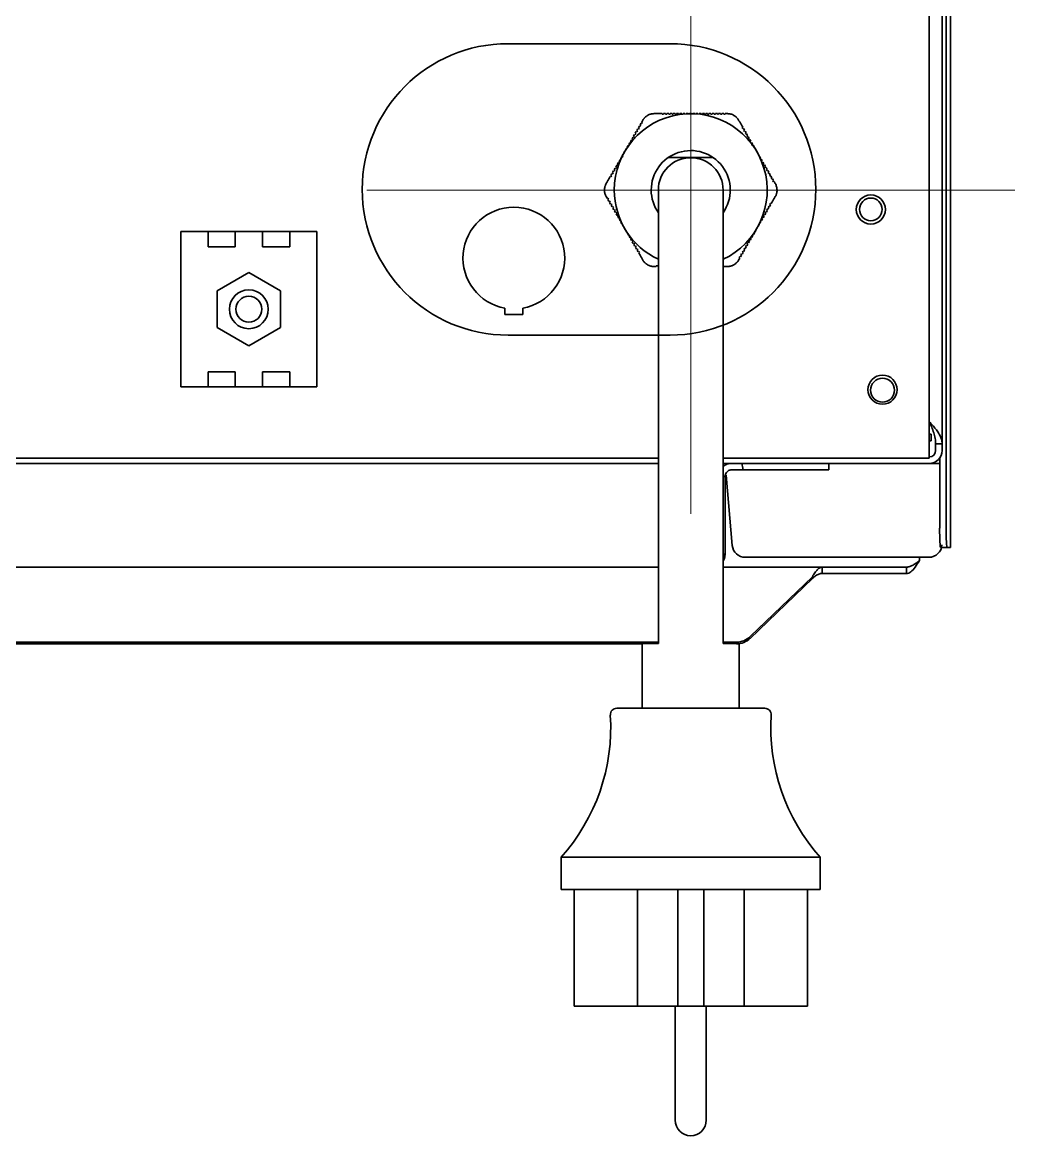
# Model space of a CAD drawing. Extents: x 5987 to 10491, y -672 to 3388.
# Drawn here: x 9091.1 to 9244.3, y 2324.7 to 2496.6 of the extents above; entities that cross this region are included whole.
import ezdxf

# ---------------------------------------------------------------- set-up
doc = ezdxf.new("R2010")
doc.units = 0
doc.header["$LTSCALE"] = 5
doc.layers.get('0').update_dxf_attribs({"linetype": 'CONTINUOUS', "lineweight": 0})
doc.layers.add('1', color=7, linetype='CONTINUOUS', true_color=0xffffff)

msp = doc.modelspace()

# ---------------------------------------------------------------- linework, layer by layer
at = {"color": 1}
for p, q in [((9194.27, 2520.73), (9194.27, 2420.73)), ((9144.27, 2470.73), (9244.27, 2470.73))]:
    msp.add_line(p, q, dxfattribs=at)
at = {"layer": '1', "color": 7, "linetype": 'Continuous', "lineweight": 35}
for p, q in [((9233.07, 2431.53), (9233.07, 3251.53)), ((9234.38, 2415.53), (9234.38, 2759.23)), ((9233.69, 2418.53), (9233.69, 2758.23)), ((9231.07, 2431.33), (9231.07, 2542.67)), ((9166.07, 2493.33), (9191.07, 2493.33)), ((9189.88, 2482.53), (9189.88, 2482.43)), ((9190.08, 2482.43), (9189.88, 2482.43)), ((9190.38, 2482.53), (9190.08, 2482.53)), ((9190.08, 2482.53), (9190.08, 2482.43)), ((9190.38, 2482.53), (9190.38, 2482.43)), ((9190.58, 2482.43), (9190.38, 2482.43)), ((9190.88, 2482.53), (9190.58, 2482.53)), ((9190.58, 2482.53), (9190.58, 2482.43)), ((9190.88, 2482.53), (9190.88, 2482.43)), ((9191.08, 2482.43), (9190.88, 2482.43)), ((9191.38, 2482.53), (9191.08, 2482.53)), ((9191.08, 2482.53), (9191.08, 2482.43)), ((9191.38, 2482.53), (9191.38, 2482.43)), ((9191.58, 2482.43), (9191.38, 2482.43)), ((9191.88, 2482.53), (9191.58, 2482.53)), ((9191.58, 2482.53), (9191.58, 2482.43)), ((9191.88, 2482.53), (9191.88, 2482.43)), ((9192.08, 2482.43), (9191.88, 2482.43)), ((9192.38, 2482.53), (9192.08, 2482.53)), ((9192.08, 2482.53), (9192.08, 2482.43)), ((9192.38, 2482.53), (9192.38, 2482.43)), ((9192.58, 2482.43), (9192.38, 2482.43)), ((9192.88, 2482.53), (9192.58, 2482.53)), ((9192.58, 2482.53), (9192.58, 2482.43)), ((9192.88, 2482.53), (9192.88, 2482.44)), ((9193.38, 2482.53), (9193.08, 2482.53)), ((9193.08, 2482.53), (9193.08, 2482.47)), ((9193.38, 2482.53), (9193.38, 2482.49)), ((9193.88, 2482.53), (9193.58, 2482.53)), ((9193.58, 2482.53), (9193.58, 2482.51)), ((9193.88, 2482.53), (9193.88, 2482.52)), ((9194.38, 2482.53), (9194.08, 2482.53)), ((9194.08, 2482.53), (9194.08, 2482.52)), ((9194.38, 2482.53), (9194.38, 2482.53)), ((9194.88, 2482.53), (9194.58, 2482.53)), ((9194.58, 2482.53), (9194.58, 2482.52)), ((9194.88, 2482.53), (9194.88, 2482.51)), ((9195.38, 2482.53), (9195.08, 2482.53)), ((9195.08, 2482.5), (9195.08, 2482.53)), ((9195.38, 2482.47), (9195.38, 2482.53)), ((9195.88, 2482.53), (9195.58, 2482.53)), ((9195.58, 2482.45), (9195.58, 2482.53)), ((9195.88, 2482.43), (9195.88, 2482.53)), ((9196.08, 2482.43), (9195.88, 2482.43)), ((9196.38, 2482.53), (9196.08, 2482.53)), ((9196.08, 2482.43), (9196.08, 2482.53)), ((9196.38, 2482.43), (9196.38, 2482.53)), ((9196.58, 2482.43), (9196.38, 2482.43)), ((9196.88, 2482.53), (9196.58, 2482.53)), ((9196.58, 2482.43), (9196.58, 2482.53)), ((9196.88, 2482.43), (9196.88, 2482.53)), ((9197.08, 2482.43), (9196.88, 2482.43)), ((9197.38, 2482.53), (9197.08, 2482.53)), ((9197.08, 2482.43), (9197.08, 2482.53)), ((9197.38, 2482.43), (9197.38, 2482.53)), ((9197.58, 2482.43), (9197.38, 2482.43)), ((9197.88, 2482.53), (9197.58, 2482.53)), ((9197.58, 2482.43), (9197.58, 2482.53)), ((9197.88, 2482.43), (9197.88, 2482.53)), ((9198.08, 2482.43), (9197.88, 2482.43)), ((9198.38, 2482.53), (9198.08, 2482.53)), ((9198.08, 2482.43), (9198.08, 2482.53)), ((9198.38, 2482.43), (9198.38, 2482.53)), ((9198.58, 2482.43), (9198.38, 2482.43)), ((9198.88, 2482.53), (9198.58, 2482.53)), ((9198.58, 2482.43), (9198.58, 2482.53)), ((9198.88, 2482.43), (9198.88, 2482.53)), ((9199.08, 2482.43), (9198.88, 2482.43)), ((9199.38, 2482.53), (9199.08, 2482.53)), ((9199.08, 2482.43), (9199.08, 2482.53)), ((9199.38, 2482.43), (9199.38, 2482.53)), ((9199.58, 2482.43), (9199.38, 2482.43)), ((9199.93, 2482.53), (9199.58, 2482.53)), ((9199.58, 2482.43), (9199.58, 2482.53)), ((9186.54, 2480.74), (9186.44, 2480.57)), ((9186.61, 2481.05), (9186.46, 2480.79)), ((9186.54, 2480.74), (9186.46, 2480.79)), ((9186.69, 2481), (9186.61, 2481.05)), ((9186.79, 2481.17), (9186.69, 2481)), ((9186.88, 2481.53), (9186.71, 2481.22)), ((9186.79, 2481.17), (9186.71, 2481.22)), ((9185.54, 2479.01), (9185.44, 2478.83)), ((9185.61, 2479.32), (9185.46, 2479.06)), ((9185.54, 2479.01), (9185.46, 2479.06)), ((9185.69, 2479.27), (9185.61, 2479.32)), ((9185.79, 2479.44), (9185.69, 2479.27)), ((9185.86, 2479.75), (9185.71, 2479.49)), ((9185.79, 2479.44), (9185.71, 2479.49)), ((9185.94, 2479.7), (9185.86, 2479.75)), ((9186.04, 2479.87), (9185.94, 2479.7)), ((9186.11, 2480.18), (9185.96, 2479.92)), ((9186.04, 2479.87), (9185.96, 2479.92)), ((9186.19, 2480.13), (9186.11, 2480.18)), ((9186.29, 2480.31), (9186.19, 2480.13)), ((9186.36, 2480.62), (9186.21, 2480.36)), ((9186.29, 2480.31), (9186.21, 2480.36)), ((9186.44, 2480.57), (9186.36, 2480.62)), ((9202.3, 2480.43), (9202.21, 2480.38)), ((9202.31, 2480.21), (9202.21, 2480.38)), ((9202.4, 2480.26), (9202.31, 2480.21)), ((9202.55, 2480), (9202.4, 2480.26)), ((9202.55, 2480), (9202.46, 2479.95)), ((9202.56, 2479.77), (9202.46, 2479.95)), ((9202.65, 2479.82), (9202.56, 2479.77)), ((9202.8, 2479.56), (9202.65, 2479.82)), ((9202.8, 2479.56), (9202.71, 2479.51)), ((9202.81, 2479.34), (9202.71, 2479.51)), ((9202.9, 2479.39), (9202.81, 2479.34)), ((9203.05, 2479.13), (9202.9, 2479.39)), ((9203.05, 2479.13), (9202.96, 2479.08)), ((9203.06, 2478.91), (9202.96, 2479.08)), ((9203.15, 2478.96), (9203.06, 2478.91)), ((9203.3, 2478.7), (9203.15, 2478.96)), ((9184.61, 2477.59), (9184.46, 2477.33)), ((9184.48, 2477.31), (9184.46, 2477.33)), ((9184.65, 2477.56), (9184.61, 2477.59)), ((9184.86, 2478.02), (9184.71, 2477.76)), ((9184.77, 2477.72), (9184.71, 2477.76)), ((9184.94, 2477.97), (9184.86, 2478.02)), ((9185.04, 2478.14), (9184.94, 2477.97)), ((9185.11, 2478.45), (9184.96, 2478.19)), ((9185.04, 2478.14), (9184.96, 2478.19)), ((9185.19, 2478.4), (9185.11, 2478.45)), ((9185.29, 2478.57), (9185.19, 2478.4)), ((9185.36, 2478.88), (9185.21, 2478.62)), ((9185.29, 2478.57), (9185.21, 2478.62)), ((9185.44, 2478.83), (9185.36, 2478.88)), ((9203.3, 2478.7), (9203.21, 2478.65)), ((9203.31, 2478.47), (9203.21, 2478.65)), ((9203.4, 2478.52), (9203.31, 2478.47)), ((9203.55, 2478.26), (9203.4, 2478.52)), ((9203.55, 2478.26), (9203.46, 2478.21)), ((9203.56, 2478.04), (9203.46, 2478.21)), ((9203.65, 2478.09), (9203.56, 2478.04)), ((9203.8, 2477.83), (9203.65, 2478.09)), ((9203.8, 2477.83), (9203.71, 2477.78)), ((9203.81, 2477.61), (9203.71, 2477.78)), ((9203.9, 2477.66), (9203.84, 2477.63)), ((9204.05, 2477.4), (9203.9, 2477.66)), ((9204.05, 2477.4), (9204.02, 2477.38)), ((9204.15, 2477.23), (9204.13, 2477.22)), ((9204.3, 2476.97), (9204.15, 2477.23)), ((9183.61, 2475.85), (9183.46, 2475.59)), ((9183.46, 2475.59), (9183.51, 2475.56)), ((9183.61, 2475.85), (9183.69, 2475.8)), ((9183.79, 2475.98), (9183.69, 2475.8)), ((9183.86, 2476.29), (9183.71, 2476.03)), ((9183.71, 2476.03), (9183.79, 2475.98)), ((9183.86, 2476.29), (9183.86, 2476.28)), ((9184.11, 2476.72), (9183.96, 2476.46)), ((9183.96, 2476.46), (9183.96, 2476.46)), ((9184.11, 2476.72), (9184.11, 2476.72)), ((9184.36, 2477.15), (9184.21, 2476.89)), ((9184.21, 2476.89), (9184.21, 2476.89)), ((9184.37, 2477.14), (9184.36, 2477.15)), ((9197.69, 2475.78), (9190.85, 2475.78)), ((9204.3, 2476.97), (9204.29, 2476.96)), ((9204.4, 2476.79), (9204.39, 2476.79)), ((9204.55, 2476.53), (9204.4, 2476.79)), ((9204.55, 2476.53), (9204.55, 2476.53)), ((9204.8, 2476.1), (9204.65, 2476.36)), ((9204.78, 2476.09), (9204.8, 2476.1)), ((9204.87, 2475.91), (9204.9, 2475.93)), ((9205.05, 2475.67), (9204.9, 2475.93)), ((9205, 2475.64), (9205.05, 2475.67)), ((9182.54, 2473.81), (9182.44, 2473.64)), ((9182.61, 2474.12), (9182.46, 2473.86)), ((9182.46, 2473.86), (9182.54, 2473.81)), ((9182.61, 2474.12), (9182.69, 2474.07)), ((9182.79, 2474.24), (9182.69, 2474.07)), ((9182.86, 2474.55), (9182.71, 2474.29)), ((9182.71, 2474.29), (9182.79, 2474.24)), ((9182.86, 2474.55), (9182.94, 2474.5)), ((9183.04, 2474.68), (9182.94, 2474.5)), ((9183.11, 2474.99), (9182.96, 2474.73)), ((9182.96, 2474.73), (9183.04, 2474.68)), ((9183.11, 2474.99), (9183.19, 2474.94)), ((9183.29, 2475.11), (9183.19, 2474.94)), ((9183.36, 2475.42), (9183.21, 2475.16)), ((9183.21, 2475.16), (9183.29, 2475.11)), ((9183.36, 2475.42), (9183.43, 2475.38)), ((9205.08, 2475.46), (9205.15, 2475.49)), ((9205.3, 2475.23), (9205.15, 2475.49)), ((9205.21, 2475.18), (9205.3, 2475.23)), ((9205.31, 2475.01), (9205.21, 2475.18)), ((9205.31, 2475.01), (9205.4, 2475.06)), ((9205.55, 2474.8), (9205.4, 2475.06)), ((9205.46, 2474.75), (9205.55, 2474.8)), ((9205.56, 2474.58), (9205.46, 2474.75)), ((9205.56, 2474.58), (9205.65, 2474.63)), ((9205.8, 2474.37), (9205.65, 2474.63)), ((9205.71, 2474.32), (9205.8, 2474.37)), ((9205.81, 2474.14), (9205.71, 2474.32)), ((9205.81, 2474.14), (9205.9, 2474.19)), ((9206.05, 2473.93), (9205.9, 2474.19)), ((9205.96, 2473.88), (9206.05, 2473.93)), ((9206.06, 2473.71), (9205.96, 2473.88)), ((9181.86, 2472.82), (9181.94, 2472.77)), ((9182.04, 2472.95), (9181.94, 2472.77)), ((9182.11, 2473.26), (9181.96, 2473)), ((9181.96, 2473), (9182.04, 2472.95)), ((9182.11, 2473.26), (9182.19, 2473.21)), ((9182.29, 2473.38), (9182.19, 2473.21)), ((9182.36, 2473.69), (9182.21, 2473.43)), ((9182.21, 2473.43), (9182.29, 2473.38)), ((9182.36, 2473.69), (9182.44, 2473.64)), ((9206.06, 2473.71), (9206.15, 2473.76)), ((9206.3, 2473.5), (9206.15, 2473.76)), ((9206.21, 2473.45), (9206.3, 2473.5)), ((9206.31, 2473.28), (9206.21, 2473.45)), ((9206.31, 2473.28), (9206.4, 2473.33)), ((9206.55, 2473.07), (9206.4, 2473.33)), ((9206.46, 2473.02), (9206.55, 2473.07)), ((9206.56, 2472.85), (9206.46, 2473.02)), ((9206.56, 2472.85), (9206.65, 2472.9)), ((9206.8, 2472.64), (9206.65, 2472.9)), ((9206.71, 2472.59), (9206.8, 2472.64)), ((9206.81, 2472.41), (9206.71, 2472.59)), ((9206.81, 2472.41), (9206.9, 2472.46)), ((9207.05, 2472.2), (9206.9, 2472.46)), ((9206.96, 2472.15), (9207.05, 2472.2)), ((9207.06, 2471.98), (9206.96, 2472.15)), ((9189.27, 2470.73), (9189.27, 2420.73)), ((9199.27, 2420.73), (9199.27, 2470.73)), ((9207.06, 2471.98), (9207.15, 2472.03)), ((9207.32, 2471.73), (9207.15, 2472.03)), ((9181.22, 2469.73), (9181.4, 2469.42)), ((9181.49, 2469.47), (9181.4, 2469.42)), ((9181.49, 2469.47), (9181.59, 2469.3)), ((9181.59, 2469.3), (9181.5, 2469.25)), ((9181.5, 2469.25), (9181.65, 2468.99)), ((9181.74, 2469.04), (9181.65, 2468.99)), ((9181.74, 2469.04), (9181.84, 2468.87)), ((9181.84, 2468.87), (9181.75, 2468.82)), ((9181.75, 2468.82), (9181.9, 2468.56)), ((9206.5, 2468.51), (9206.6, 2468.68)), ((9206.69, 2468.63), (9206.6, 2468.68)), ((9181.99, 2468.61), (9181.9, 2468.56)), ((9181.99, 2468.61), (9182.09, 2468.43)), ((9182.09, 2468.43), (9182, 2468.38)), ((9182, 2468.38), (9182.15, 2468.12)), ((9182.24, 2468.17), (9182.15, 2468.12)), ((9182.24, 2468.17), (9182.34, 2468)), ((9182.34, 2468), (9182.25, 2467.95)), ((9182.25, 2467.95), (9182.4, 2467.69)), ((9182.49, 2467.74), (9182.4, 2467.69)), ((9182.49, 2467.74), (9182.59, 2467.57)), ((9182.59, 2467.57), (9182.5, 2467.52)), ((9182.5, 2467.52), (9182.65, 2467.26)), ((9182.74, 2467.31), (9182.65, 2467.26)), ((9182.74, 2467.31), (9182.84, 2467.13)), ((9182.84, 2467.13), (9182.75, 2467.08)), ((9182.75, 2467.08), (9182.9, 2466.82)), ((9205.5, 2466.77), (9205.6, 2466.95)), ((9205.69, 2466.9), (9205.6, 2466.95)), ((9205.69, 2466.9), (9205.84, 2467.16)), ((9205.75, 2467.21), (9205.85, 2467.38)), ((9205.84, 2467.16), (9205.75, 2467.21)), ((9205.94, 2467.33), (9205.85, 2467.38)), ((9205.94, 2467.33), (9206.09, 2467.59)), ((9206, 2467.64), (9206.1, 2467.81)), ((9206.09, 2467.59), (9206, 2467.64)), ((9206.19, 2467.76), (9206.1, 2467.81)), ((9206.19, 2467.76), (9206.34, 2468.02)), ((9206.25, 2468.07), (9206.35, 2468.25)), ((9206.34, 2468.02), (9206.25, 2468.07)), ((9206.44, 2468.2), (9206.35, 2468.25)), ((9206.44, 2468.2), (9206.59, 2468.46)), ((9206.59, 2468.46), (9206.5, 2468.51)), ((9182.99, 2466.87), (9182.9, 2466.82)), ((9182.99, 2466.87), (9183.09, 2466.7)), ((9183.09, 2466.7), (9183, 2466.65)), ((9183, 2466.65), (9183.15, 2466.39)), ((9183.24, 2466.44), (9183.15, 2466.39)), ((9183.24, 2466.44), (9183.34, 2466.27)), ((9183.34, 2466.27), (9183.25, 2466.22)), ((9183.25, 2466.22), (9183.4, 2465.96)), ((9183.46, 2466), (9183.4, 2465.96)), ((9183.54, 2465.81), (9183.5, 2465.79)), ((9183.5, 2465.79), (9183.65, 2465.53)), ((9183.67, 2465.54), (9183.65, 2465.53)), ((9183.76, 2465.36), (9183.75, 2465.35)), ((9183.75, 2465.35), (9183.9, 2465.09)), ((9204.69, 2465.17), (9204.84, 2465.43)), ((9204.84, 2465.43), (9204.82, 2465.44)), ((9204.94, 2465.6), (9204.91, 2465.62)), ((9204.94, 2465.6), (9205.09, 2465.86)), ((9205.09, 2465.86), (9205.04, 2465.89)), ((9205.19, 2466.03), (9205.12, 2466.07)), ((9205.19, 2466.03), (9205.34, 2466.29)), ((9205.25, 2466.34), (9205.35, 2466.51)), ((9205.34, 2466.29), (9205.25, 2466.34)), ((9205.44, 2466.46), (9205.35, 2466.51)), ((9205.44, 2466.46), (9205.59, 2466.72)), ((9205.59, 2466.72), (9205.5, 2466.77)), ((9115.57, 2458.83), (9115.57, 2464.33)), ((9115.57, 2464.33), (9119.77, 2464.33)), ((9119.77, 2464.33), (9123.97, 2464.33)), ((9119.77, 2464.33), (9119.77, 2461.99)), ((9123.97, 2464.33), (9128.17, 2464.33)), ((9123.97, 2461.99), (9123.97, 2464.33)), ((9128.17, 2464.33), (9132.37, 2464.33)), ((9128.17, 2464.33), (9128.17, 2461.99)), ((9132.37, 2461.99), (9132.37, 2464.33)), ((9132.37, 2464.33), (9136.57, 2464.33)), ((9136.57, 2464.33), (9136.57, 2458.83)), ((9183.9, 2465.09), (9183.9, 2465.09)), ((9184, 2464.92), (9184, 2464.92)), ((9184, 2464.92), (9184.15, 2464.66)), ((9184.15, 2464.66), (9184.15, 2464.66)), ((9184.25, 2464.49), (9184.26, 2464.49)), ((9184.25, 2464.49), (9184.4, 2464.23)), ((9184.4, 2464.23), (9184.42, 2464.24)), ((9184.5, 2464.05), (9184.53, 2464.07)), ((9184.5, 2464.05), (9184.65, 2463.79)), ((9184.65, 2463.79), (9184.7, 2463.82)), ((9184.75, 2463.62), (9184.82, 2463.66)), ((9184.75, 2463.62), (9184.9, 2463.36)), ((9203.5, 2463.31), (9203.6, 2463.48)), ((9203.6, 2463.48), (9203.69, 2463.43)), ((9203.69, 2463.43), (9203.84, 2463.69)), ((9203.77, 2463.73), (9203.84, 2463.69)), ((9203.89, 2463.89), (9203.94, 2463.87)), ((9203.94, 2463.87), (9204.09, 2464.13)), ((9204.06, 2464.14), (9204.09, 2464.13)), ((9204.1, 2464.35), (9204.19, 2464.3)), ((9204.19, 2464.3), (9204.34, 2464.56)), ((9204.34, 2464.56), (9204.33, 2464.56)), ((9204.44, 2464.73), (9204.59, 2464.99)), ((9204.44, 2464.73), (9204.44, 2464.73)), ((9204.59, 2464.99), (9204.59, 2464.99)), ((9204.69, 2465.17), (9204.68, 2465.17)), ((9119.77, 2461.99), (9123.97, 2461.99)), ((9128.17, 2461.99), (9132.37, 2461.99)), ((9184.9, 2463.36), (9184.99, 2463.41)), ((9184.99, 2463.41), (9185.09, 2463.24)), ((9185, 2463.19), (9185.09, 2463.24)), ((9185, 2463.19), (9185.15, 2462.93)), ((9185.15, 2462.93), (9185.24, 2462.98)), ((9185.24, 2462.98), (9185.34, 2462.8)), ((9185.25, 2462.75), (9185.34, 2462.8)), ((9185.25, 2462.75), (9185.4, 2462.49)), ((9185.4, 2462.49), (9185.49, 2462.54)), ((9185.49, 2462.54), (9185.59, 2462.37)), ((9185.5, 2462.32), (9185.59, 2462.37)), ((9185.5, 2462.32), (9185.65, 2462.06)), ((9185.65, 2462.06), (9185.74, 2462.11)), ((9185.74, 2462.11), (9185.84, 2461.94)), ((9185.75, 2461.89), (9185.84, 2461.94)), ((9185.75, 2461.89), (9185.9, 2461.63)), ((9202.5, 2461.58), (9202.6, 2461.75)), ((9202.6, 2461.75), (9202.69, 2461.7)), ((9202.69, 2461.7), (9202.84, 2461.96)), ((9202.75, 2462.01), (9202.85, 2462.18)), ((9202.75, 2462.01), (9202.84, 2461.96)), ((9202.85, 2462.18), (9202.94, 2462.13)), ((9202.94, 2462.13), (9203.09, 2462.39)), ((9203, 2462.44), (9203.1, 2462.62)), ((9203, 2462.44), (9203.09, 2462.39)), ((9203.1, 2462.62), (9203.19, 2462.57)), ((9203.19, 2462.57), (9203.34, 2462.83)), ((9203.25, 2462.88), (9203.35, 2463.05)), ((9203.25, 2462.88), (9203.34, 2462.83)), ((9203.35, 2463.05), (9203.44, 2463)), ((9203.44, 2463), (9203.59, 2463.26)), ((9203.5, 2463.31), (9203.59, 2463.26)), ((9185.9, 2461.63), (9185.99, 2461.68)), ((9185.99, 2461.68), (9186.09, 2461.51)), ((9186, 2461.46), (9186.09, 2461.51)), ((9186, 2461.46), (9186.15, 2461.2)), ((9186.15, 2461.2), (9186.24, 2461.25)), ((9186.24, 2461.25), (9186.34, 2461.07)), ((9186.25, 2461.02), (9186.34, 2461.07)), ((9201.66, 2459.93), (9201.84, 2460.23)), ((9201.75, 2460.28), (9201.85, 2460.45)), ((9201.75, 2460.28), (9201.84, 2460.23)), ((9201.85, 2460.45), (9201.94, 2460.4)), ((9201.94, 2460.4), (9202.09, 2460.66)), ((9202, 2460.71), (9202.1, 2460.89)), ((9202, 2460.71), (9202.09, 2460.66)), ((9202.1, 2460.89), (9202.19, 2460.84)), ((9202.19, 2460.84), (9202.34, 2461.1)), ((9202.25, 2461.15), (9202.35, 2461.32)), ((9202.25, 2461.15), (9202.34, 2461.1)), ((9202.35, 2461.32), (9202.44, 2461.27)), ((9202.44, 2461.27), (9202.59, 2461.53)), ((9202.5, 2461.58), (9202.59, 2461.53)), ((9115.57, 2445.83), (9115.57, 2458.83)), ((9136.57, 2458.83), (9136.57, 2445.83)), ((9188.61, 2458.93), (9188.96, 2458.93)), ((9188.96, 2459.03), (9188.96, 2458.93)), ((9188.96, 2459.03), (9189.16, 2459.03)), ((9189.16, 2459.03), (9189.16, 2458.93)), ((9126.07, 2457.98), (9121.18, 2455.15)), ((9130.97, 2455.15), (9126.07, 2457.98)), ((9121.18, 2455.15), (9121.18, 2449.5)), ((9130.97, 2449.5), (9130.97, 2455.15)), ((9165.6, 2452.5), (9165.6, 2451.5)), ((9165.6, 2451.5), (9168.35, 2451.5)), ((9168.35, 2451.5), (9168.35, 2452.5)), ((9121.18, 2449.5), (9126.07, 2446.68)), ((9126.07, 2446.68), (9130.97, 2449.5)), ((9191.07, 2448.33), (9166.07, 2448.33)), ((9115.57, 2440.33), (9115.57, 2445.83)), ((9136.57, 2445.83), (9136.57, 2440.33)), ((9119.77, 2442.66), (9119.77, 2440.33)), ((9123.97, 2442.66), (9119.77, 2442.66)), ((9123.97, 2440.33), (9123.97, 2442.66)), ((9128.17, 2442.66), (9128.17, 2440.33)), ((9132.37, 2442.66), (9128.17, 2442.66)), ((9132.37, 2440.33), (9132.37, 2442.66)), ((9119.77, 2440.33), (9115.57, 2440.33)), ((9119.77, 2440.33), (9123.97, 2440.33)), ((9128.17, 2440.33), (9123.97, 2440.33)), ((9128.17, 2440.33), (9132.37, 2440.33)), ((9136.57, 2440.33), (9132.37, 2440.33)), ((9231.07, 2433.03), (9231.37, 2433.03)), ((9231.37, 2433.03), (9231.37, 2432.03)), ((9231.37, 2432.03), (9231.07, 2432.03)), ((9231.07, 2429.33), (9231.07, 2431.33)), ((9233.07, 2431.53), (9232.07, 2431.53)), ((9232.07, 2430.53), (9232.07, 2431.53)), ((9233.07, 2430.53), (9233.07, 2431.53)), ((8661.47, 2429.33), (9189.27, 2429.33)), ((9199.27, 2429.33), (9231.07, 2429.33)), ((9232.69, 2418.53), (9232.69, 2429.35)), ((9189.27, 2428.53), (8661.47, 2428.53)), ((9199.27, 2428.53), (9231.07, 2428.53)), ((9202.39, 2427.53), (9213.57, 2427.53)), ((9215.57, 2427.53), (9213.57, 2427.53)), ((9215.57, 2428.53), (9215.57, 2427.53)), ((9231.09, 2428.53), (9232.58, 2428.53)), ((9199.27, 2426.53), (9199.57, 2426.53)), ((9199.57, 2426.53), (9199.57, 2414.53)), ((9199.73, 2426.72), (9200.68, 2415.85)), ((9189.27, 2420.73), (9189.27, 2400.73)), ((9199.27, 2400.73), (9199.27, 2420.73)), ((9232.84, 2415.53), (9233.84, 2415.53)), ((9234.37, 2415.53), (9233.84, 2415.53)), ((9234.37, 2415.53), (9234.38, 2415.53)), ((9199.57, 2414.53), (9199.27, 2414.53)), ((9225.56, 2414.03), (9202.67, 2414.03)), ((9230.55, 2414.03), (9225.56, 2414.03)), ((9229.57, 2413.53), (9229.57, 2414.03)), ((9231, 2414.03), (9230.55, 2414.03)), ((9189.27, 2412.53), (8663.52, 2412.53)), ((9214.57, 2412.53), (9199.27, 2412.53)), ((9227.57, 2412.53), (9214.57, 2412.53)), ((9214.57, 2412.53), (9214.57, 2411.53)), ((9227.57, 2411.53), (9227.57, 2412.53)), ((9203.45, 2401.78), (9213.04, 2411.04)), ((9203.45, 2401.52), (9213.04, 2410.78)), ((9213.04, 2411.04), (9213.04, 2410.78)), ((9227.57, 2411.53), (9214.57, 2411.53)), ((8872.12, 2400.93), (9189.27, 2400.93)), ((8872.12, 2400.68), (9186.77, 2400.68)), ((9186.77, 2400.73), (9187.77, 2400.73)), ((9186.77, 2390.73), (9186.77, 2400.73)), ((9187.77, 2400.73), (9189.27, 2400.73)), ((9199.27, 2400.93), (9201.33, 2400.93)), ((9199.27, 2400.73), (9200.77, 2400.73)), ((9200.77, 2400.73), (9201.77, 2400.73)), ((9201.77, 2390.73), (9201.77, 2400.73)), ((9194.27, 2390.73), (9182.86, 2390.73)), ((9205.69, 2390.73), (9194.27, 2390.73)), ((9174.27, 2367.73), (9174.27, 2362.73)), ((9194.27, 2367.73), (9174.27, 2367.73)), ((9214.27, 2367.73), (9194.27, 2367.73)), ((9214.27, 2362.73), (9214.27, 2367.73)), ((9194.27, 2362.73), (9174.27, 2362.73)), ((9176.27, 2362.73), (9176.27, 2344.73)), ((9186.03, 2362.73), (9186.03, 2344.73)), ((9192.27, 2344.73), (9192.27, 2362.73)), ((9214.27, 2362.73), (9194.27, 2362.73)), ((9196.27, 2344.73), (9196.27, 2362.73)), ((9202.52, 2362.73), (9202.52, 2344.73)), ((9212.27, 2344.73), (9212.27, 2362.73)), ((9186.03, 2344.73), (9176.27, 2344.73)), ((9186.03, 2344.73), (9192.27, 2344.73)), ((9191.87, 2344.73), (9191.87, 2327.13)), ((9192.27, 2344.73), (9196.27, 2344.73)), ((9196.27, 2344.73), (9202.52, 2344.73)), ((9196.67, 2327.13), (9196.67, 2344.73)), ((9202.52, 2344.73), (9212.27, 2344.73))]:
    msp.add_line(p, q, dxfattribs=at)
for centre, radius in [((9222.07, 2467.73), 2.25), ((9222.07, 2467.75), 1.75), ((9126.07, 2452.33), 3), ((9126.07, 2452.33), 2), ((9223.87, 2439.91), 2.25), ((9223.87, 2439.83), 1.85)]:
    msp.add_circle(centre, radius, dxfattribs=at)
for centre, radius, start, end in [((9166.07, 2470.83), 22.5, 90, 270), ((9191.07, 2470.83), 22.5, 270, 90), ((9194.27, 2470.73), 11.8, 295.0707, 180), ((9194.27, 2470.73), 6.1, 325.0574, 180), ((9194.27, 2470.73), 5, 360, 179.9999), ((9194.27, 2470.73), 11.8, 180, 244.935), ((9194.27, 2470.73), 6.1, 180, 214.9482), ((9166.97, 2460.23), 7.85, 280.0879, 259.9121), ((9231.07, 2430.53), 2, 270, 0), ((9231.07, 2430.53), 1, 270, 0), ((9232.17, 2434.62), 30.62, 191.478, 193.3944), ((9202.67, 2416.03), 2, 185, 270), ((9151.92, 2387.74), 30, 318.1612, 3.6785), ((9182.86, 2389.73), 1, 90, 183.6785), ((9205.69, 2389.73), 1, 356.3215, 90), ((9236.62, 2387.74), 30, 176.3215, 221.8388), ((9194.27, 2327.13), 2.4, 180, 0)]:
    msp.add_arc(centre, radius, start, end, dxfattribs=at)
for centre, major_axis, ratio, start_param, end_param in [((9232.84, 2418.53), (0, -3), 0.052336, 4.712389, 6.283185), ((9233.84, 2418.53), (0, 3), 0.052336, 1.570796, 3.141593), ((9231, 2416.03), (2.05, 0), 0.974464, 4.712389, 6.248279), ((9201.33, 2403.83), (-3, 0), 0.965926, 1.570796, 2.356194), ((9201.33, 2403.57), (3, 0), 0.965926, 4.712389, 5.497787)]:
    msp.add_ellipse(centre, major_axis=major_axis, ratio=ratio, start_param=start_param, end_param=end_param, dxfattribs=at)
for points, knots in [([(9188.61, 2482.53), (9188.53, 2482.53), (9188.45, 2482.52), (9188.28, 2482.5), (9188.19, 2482.48), (9188.09, 2482.46), (9188.07, 2482.45), (9188.02, 2482.44), (9187.96, 2482.42), (9187.9, 2482.39), (9187.77, 2482.34), (9187.69, 2482.3), (9187.6, 2482.25), (9187.58, 2482.24), (9187.54, 2482.21), (9187.48, 2482.18), (9187.43, 2482.14), (9187.32, 2482.05), (9187.26, 2482), (9187.18, 2481.92), (9187.16, 2481.9), (9187.13, 2481.87), (9187.09, 2481.82), (9187.05, 2481.77), (9186.97, 2481.67), (9186.92, 2481.6), (9186.88, 2481.53)], [0, 0, 0, 0, 0.125, 0.125, 0.25, 0.25, 0.28125, 0.28125, 0.3125, 0.375, 0.375, 0.5, 0.5, 0.53125, 0.53125, 0.5625, 0.625, 0.625, 0.75, 0.75, 0.78125, 0.78125, 0.8125, 0.875, 0.875, 1, 1, 1, 1]), ([(9201.66, 2481.53), (9201.62, 2481.6), (9201.57, 2481.67), (9201.47, 2481.8), (9201.42, 2481.87), (9201.34, 2481.95), (9201.32, 2481.96), (9201.29, 2481.99), (9201.24, 2482.04), (9201.19, 2482.08), (9201.08, 2482.16), (9201.01, 2482.21), (9200.91, 2482.27), (9200.89, 2482.28), (9200.85, 2482.3), (9200.79, 2482.33), (9200.73, 2482.36), (9200.61, 2482.41), (9200.52, 2482.44), (9200.42, 2482.47), (9200.4, 2482.47), (9200.35, 2482.48), (9200.29, 2482.49), (9200.22, 2482.5), (9200.1, 2482.52), (9200.01, 2482.53), (9199.93, 2482.53)], [0, 0, 0, 0, 0.125, 0.125, 0.25, 0.25, 0.28125, 0.28125, 0.3125, 0.375, 0.375, 0.5, 0.5, 0.53125, 0.53125, 0.5625, 0.625, 0.625, 0.75, 0.75, 0.78125, 0.78125, 0.8125, 0.875, 0.875, 1, 1, 1, 1]), ([(9181.22, 2469.73), (9181.18, 2469.8), (9181.15, 2469.87), (9181.08, 2470.03), (9181.05, 2470.11), (9181.02, 2470.22), (9181.02, 2470.24), (9181.01, 2470.28), (9180.99, 2470.35), (9180.98, 2470.41), (9180.96, 2470.55), (9180.96, 2470.64), (9180.96, 2470.82), (9180.96, 2470.91), (9180.99, 2471.08), (9181, 2471.17), (9181.03, 2471.28), (9181.04, 2471.3), (9181.05, 2471.34), (9181.07, 2471.4), (9181.1, 2471.46), (9181.15, 2471.58), (9181.18, 2471.65), (9181.22, 2471.73)], [0, 0, 0, 0, 0.125, 0.125, 0.25, 0.25, 0.28125, 0.28125, 0.3125, 0.375, 0.375, 0.5, 0.5, 0.625, 0.625, 0.75, 0.75, 0.78125, 0.78125, 0.8125, 0.875, 0.875, 1, 1, 1, 1]), ([(9207.32, 2471.73), (9207.36, 2471.65), (9207.4, 2471.58), (9207.47, 2471.42), (9207.49, 2471.34), (9207.52, 2471.23), (9207.53, 2471.21), (9207.54, 2471.17), (9207.55, 2471.1), (9207.56, 2471.04), (9207.58, 2470.91), (9207.59, 2470.82), (9207.59, 2470.64), (9207.58, 2470.55), (9207.56, 2470.37), (9207.54, 2470.28), (9207.51, 2470.18), (9207.51, 2470.16), (9207.49, 2470.11), (9207.47, 2470.05), (9207.45, 2469.99), (9207.4, 2469.87), (9207.36, 2469.8), (9207.32, 2469.73)], [0, 0, 0, 0, 0.125, 0.125, 0.25, 0.25, 0.28125, 0.28125, 0.3125, 0.375, 0.375, 0.5, 0.5, 0.625, 0.625, 0.75, 0.75, 0.78125, 0.78125, 0.8125, 0.875, 0.875, 1, 1, 1, 1]), ([(9186.88, 2459.93), (9186.92, 2459.85), (9186.97, 2459.78), (9187.07, 2459.65), (9187.13, 2459.58), (9187.21, 2459.5), (9187.22, 2459.49), (9187.26, 2459.46), (9187.3, 2459.41), (9187.36, 2459.37), (9187.46, 2459.29), (9187.54, 2459.24), (9187.63, 2459.18), (9187.65, 2459.17), (9187.69, 2459.15), (9187.75, 2459.12), (9187.81, 2459.09), (9187.94, 2459.04), (9188.02, 2459.01), (9188.13, 2458.99), (9188.15, 2458.98), (9188.19, 2458.97), (9188.26, 2458.96), (9188.32, 2458.95), (9188.45, 2458.93), (9188.53, 2458.93), (9188.61, 2458.93)], [0, 0, 0, 0, 0.125, 0.125, 0.25, 0.25, 0.28125, 0.28125, 0.3125, 0.375, 0.375, 0.5, 0.5, 0.53125, 0.53125, 0.5625, 0.625, 0.625, 0.75, 0.75, 0.78125, 0.78125, 0.8125, 0.875, 0.875, 1, 1, 1, 1]), ([(9199.27, 2458.93), (9199.35, 2458.93), (9199.57, 2458.93), (9199.79, 2458.93), (9199.93, 2458.93)], [0, 0, 0, 0, 0.349241, 1, 1, 1, 1]), ([(9199.93, 2458.93), (9200.01, 2458.93), (9200.1, 2458.93), (9200.27, 2458.95), (9200.35, 2458.97), (9200.46, 2459), (9200.48, 2459), (9200.52, 2459.02), (9200.59, 2459.04), (9200.65, 2459.06), (9200.77, 2459.11), (9200.85, 2459.15), (9200.95, 2459.2), (9200.97, 2459.22), (9201.01, 2459.24), (9201.06, 2459.28), (9201.12, 2459.32), (9201.22, 2459.4), (9201.29, 2459.46), (9201.37, 2459.54), (9201.38, 2459.55), (9201.41, 2459.58), (9201.46, 2459.63), (9201.5, 2459.68), (9201.57, 2459.78), (9201.62, 2459.85), (9201.66, 2459.93)], [0, 0, 0, 0, 0.125, 0.125, 0.25, 0.25, 0.28125, 0.28125, 0.3125, 0.375, 0.375, 0.5, 0.5, 0.53125, 0.53125, 0.5625, 0.625, 0.625, 0.75, 0.75, 0.78125, 0.78125, 0.8125, 0.875, 0.875, 1, 1, 1, 1]), ([(9199.27, 2428.05), (9199.36, 2428.12), (9199.45, 2428.19), (9199.65, 2428.31), (9199.76, 2428.36), (9199.97, 2428.44), (9200.08, 2428.47), (9200.2, 2428.49)], [0.6251783, 0.6251783, 0.6251783, 0.6251783, 0.75, 0.75, 0.875, 0.875, 1, 1, 1, 1]), ([(9199.57, 2426.53), (9199.57, 2426.63), (9199.61, 2426.84), (9199.75, 2427.12), (9199.98, 2427.35), (9200.19, 2427.46), (9200.32, 2427.5), (9200.35, 2427.5)], [0, 0, 0, 0, 0.232572, 0.465144, 0.697716, 0.930287, 1, 1, 1, 1]), ([(9200.57, 2427.53), (9200.54, 2427.53), (9200.52, 2427.52), (9200.47, 2427.52), (9200.45, 2427.52), (9200.41, 2427.51), (9200.4, 2427.51), (9200.37, 2427.51), (9200.36, 2427.5), (9200.35, 2427.5)], [0, 0, 0, 0, 0.25, 0.25, 0.5, 0.5, 0.75, 0.75, 1, 1, 1, 1]), ([(9202.39, 2427.53), (9202.29, 2427.53), (9202.2, 2427.53), (9202.02, 2427.53), (9201.93, 2427.53), (9201.8, 2427.53), (9201.75, 2427.53), (9201.69, 2427.53), (9201.67, 2427.53), (9201.62, 2427.53), (9201.6, 2427.53), (9201.49, 2427.53), (9201.41, 2427.53), (9201.25, 2427.53), (9201.18, 2427.53), (9201.09, 2427.53), (9201.07, 2427.53), (9201.03, 2427.53), (9200.98, 2427.53), (9200.93, 2427.53), (9200.84, 2427.53), (9200.78, 2427.53), (9200.69, 2427.53), (9200.67, 2427.53), (9200.63, 2427.53), (9200.62, 2427.53), (9200.6, 2427.53), (9200.58, 2427.53), (9200.57, 2427.53)], [0, 0, 0, 0, 0.125, 0.125, 0.25, 0.25, 0.3125, 0.3125, 0.34375, 0.34375, 0.375, 0.375, 0.5, 0.5, 0.625, 0.625, 0.65625, 0.65625, 0.6875, 0.75, 0.75, 0.875, 0.875, 0.9375, 0.9375, 0.96875, 0.96875, 1, 1, 1, 1]), ([(9199.27, 2413.47), (9199.31, 2413.53), (9199.38, 2413.66), (9199.46, 2413.86), (9199.53, 2414.08), (9199.56, 2414.3), (9199.57, 2414.45), (9199.57, 2414.53)], [0.6468515, 0.6468515, 0.6468515, 0.6468515, 0.7142857, 0.7857143, 0.8571429, 0.9285714, 1, 1, 1, 1]), ([(9213.04, 2411.04), (9213.1, 2411.15), (9213.17, 2411.25), (9213.29, 2411.45), (9213.36, 2411.55), (9213.49, 2411.73), (9213.55, 2411.81), (9213.68, 2411.97), (9213.74, 2412.05), (9213.87, 2412.18), (9213.93, 2412.24), (9214.06, 2412.34), (9214.13, 2412.38), (9214.25, 2412.46), (9214.32, 2412.48), (9214.44, 2412.52), (9214.51, 2412.53), (9214.57, 2412.53)], [0, 0, 0, 0, 0.125, 0.125, 0.25, 0.25, 0.375, 0.375, 0.5, 0.5, 0.625, 0.625, 0.75, 0.75, 0.875, 0.875, 1, 1, 1, 1]), ([(9227.57, 2412.53), (9227.66, 2412.53), (9227.74, 2412.53), (9227.91, 2412.56), (9227.99, 2412.58), (9228.16, 2412.63), (9228.24, 2412.66), (9228.41, 2412.73), (9228.49, 2412.77), (9228.66, 2412.87), (9228.74, 2412.92), (9228.91, 2413.02), (9228.99, 2413.08), (9229.16, 2413.2), (9229.24, 2413.27), (9229.41, 2413.4), (9229.49, 2413.46), (9229.57, 2413.53)], [0, 0, 0, 0, 0.125, 0.125, 0.25, 0.25, 0.375, 0.375, 0.5, 0.5, 0.625, 0.625, 0.75, 0.75, 0.875, 0.875, 1, 1, 1, 1])]:
    msp.add_open_spline(points, degree=3, knots=knots, dxfattribs=at)
for points in [[(9189.88, 2482.53), (9189.74, 2482.53), (9189.47, 2482.53), (9189.05, 2482.53), (9188.76, 2482.53), (9188.61, 2482.53)], [(9202.3, 2480.43), (9202.23, 2480.55), (9202.09, 2480.79), (9201.88, 2481.15), (9201.74, 2481.4), (9201.66, 2481.53)], [(9181.86, 2472.82), (9181.79, 2472.7), (9181.65, 2472.46), (9181.44, 2472.1), (9181.3, 2471.85), (9181.22, 2471.73)], [(9206.69, 2468.63), (9206.76, 2468.75), (9206.89, 2468.99), (9207.11, 2469.35), (9207.25, 2469.6), (9207.32, 2469.73)], [(9186.25, 2461.02), (9186.32, 2460.9), (9186.46, 2460.66), (9186.67, 2460.3), (9186.81, 2460.05), (9186.88, 2459.93)], [(9231.07, 2434.99), (9231.2, 2434.7), (9231.47, 2434.12), (9231.8, 2433.26), (9232.02, 2432.39), (9232.07, 2431.81), (9232.07, 2431.53)], [(9231.07, 2434.99), (9231.16, 2434.89), (9231.33, 2434.7), (9231.59, 2434.41), (9231.84, 2434.12), (9232.08, 2433.84), (9232.29, 2433.55), (9232.49, 2433.26), (9232.66, 2432.97), (9232.81, 2432.68), (9232.93, 2432.39), (9233.01, 2432.1), (9233.06, 2431.81), (9233.07, 2431.62), (9233.07, 2431.53)], [(9227.57, 2411.53), (9227.8, 2411.53), (9228.24, 2411.71), (9228.91, 2412.48), (9229.35, 2413.18), (9229.57, 2413.53)], [(9213.04, 2410.78), (9213.21, 2410.93), (9213.55, 2411.19), (9214.06, 2411.46), (9214.4, 2411.53), (9214.57, 2411.53)]]:
    msp.add_open_spline(points, degree=3, dxfattribs=at)

doc.saveas('drawing.dxf')
